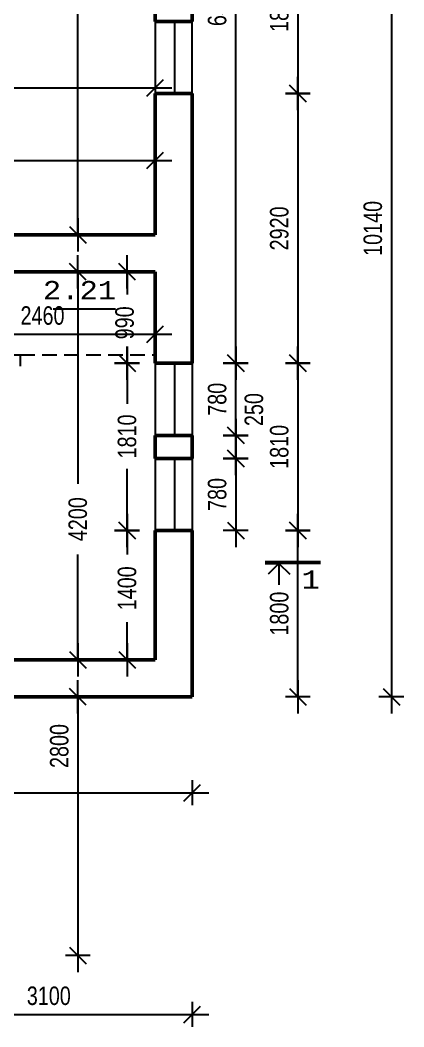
# Model space of a CAD drawing. Extents: x 3578 to 5591, y 95 to 458.
# Drawn here: x 3725 to 3766.5, y 114.4 to 223.4 of the extents above; entities that cross this region are included whole.
import ezdxf

# ---------------------------------------------------------------- set-up
doc = ezdxf.new("R2010")
doc.units = 0
doc.header["$MEASUREMENT"] = 0
doc.linetypes.add('HIDDEN2', pattern=[4.7625, 3.175, -1.5875])
doc.layers.get('0').update_dxf_attribs({"linetype": 'CONTINUOUS'})
doc.layers.get('DEFPOINTS').update_dxf_attribs({"linetype": 'CONTINUOUS'})
doc.layers.add('Chata', color=7, linetype='CONTINUOUS')
doc.styles.add('RUSS', font='russ', dxfattribs={"width": 0.8})
doc.styles.get("Standard").update_dxf_attribs({"font": 'cour.ttf'})
doc.dimstyles.new('MAESTRO_STD_1', dxfattribs={"dimtxt": 2.5, "dimasz": 0.09, "dimexe": 0, "dimexo": 0, "dimgap": 1, "dimtad": 1, "dimdec": 0, "dimlfac": 100, "dimzin": 0, "dimdsep": 46, "dimtxsty": 'RUSS', "dimblk": 'A8MITTA', "dimcen": 3, "dimse1": 1, "dimse2": 1, "dimclrd": 6, "dimclrt": 6, "dimadec": 0, "dimazin": 0, "dimtp": 6, "dimtm": 6, "dimtfac": 1, "dimtdec": 0, "dimtofl": 0, "dimtmove": 2, "dimatfit": 3, "dimldrblk": 'A8MITTA', "dimfxl": 1, "dimtolj": 1, "dimtzin": 0, "dimarcsym": 0})
doc.dimstyles.new('Text 2mm', dxfattribs={"dimtxt": 2, "dimasz": 0.09, "dimexe": 0, "dimexo": 0, "dimgap": 1, "dimtad": 1, "dimdec": 0, "dimlfac": 100, "dimzin": 0, "dimdsep": 46, "dimtxsty": 'RUSS', "dimblk": 'A8MITTA', "dimcen": 3, "dimse1": 1, "dimse2": 1, "dimclrd": 6, "dimclrt": 6, "dimadec": 0, "dimazin": 0, "dimtp": 6, "dimtm": 6, "dimtfac": 1, "dimtdec": 0, "dimtofl": 0, "dimtmove": 2, "dimatfit": 3, "dimldrblk": 'A8MITTA', "dimfxl": 1, "dimtolj": 1, "dimtzin": 0, "dimarcsym": 0})

# ---------------------------------------------------------------- blocks, each defined once
blk = doc.blocks.new('A8MITTA', base_point=(3180, 3140))
for p, q in [((3170, 3130), (3190, 3150)), ((3180, 3155), (3180, 3125)), ((3160, 3140), (3200, 3140))]:
    blk.add_line(p, q)
blk = doc.blocks.new('*D147')
at = {"layer": 'Chata', "color": 6, "lineweight": -2, "ltscale": 0.01, "transparency": 16777216}
blk.add_line((3731.25, 200.22), (3731.25, 247.44), dxfattribs=at)
at = {"layer": 'DEFPOINTS', "color": 0, "ltscale": 0.01, "transparency": 16777216}
for p in [(3731.25, 247.53), (3739.61, 247.53), (3739.61, 200.13)]:
    blk.add_point(p, dxfattribs=at)
at = {"layer": 'Chata', "color": 6, "lineweight": -2, "ltscale": 0.01, "transparency": 16777216, "xscale": 0.09, "yscale": 0.09, "zscale": 0.09}
for p, rotation in [((3731.25, 247.53), 90), ((3731.25, 200.13), 270)]:
    blk.add_blockref('A8MITTA', p, dxfattribs=dict(at, rotation=rotation))
at = {"layer": 'Chata', "color": 6, "ltscale": 0.01, "transparency": 16777216, "insert": (3729, 228.34), "char_height": 2.5, "attachment_point": 5, "rotation": 90, "style": 'RUSS'}
blk.add_mtext('\\A1;4740', dxfattribs=at)
blk = doc.blocks.new('*D148')
at = {"layer": 'Chata', "color": 6, "lineweight": -2, "ltscale": 0.01, "transparency": 16777216}
for p, q in [((3731.25, 196.04), (3731.25, 173.17)), ((3731.25, 154.22), (3731.25, 165.53))]:
    blk.add_line(p, q, dxfattribs=at)
at = {"layer": 'DEFPOINTS', "color": 0, "ltscale": 0.01, "transparency": 16777216}
for p in [(3739.61, 196.13), (3731.25, 154.13), (3739.61, 154.13)]:
    blk.add_point(p, dxfattribs=at)
at = {"layer": 'Chata', "color": 6, "lineweight": -2, "ltscale": 0.01, "transparency": 16777216, "xscale": 0.09, "yscale": 0.09, "zscale": 0.09}
for p, rotation in [((3731.25, 196.13), 90), ((3731.25, 154.13), 270)]:
    blk.add_blockref('A8MITTA', p, dxfattribs=dict(at, rotation=rotation))
at = {"layer": 'Chata', "color": 6, "ltscale": 0.01, "transparency": 16777216, "insert": (3731.25, 169.35), "char_height": 2, "attachment_point": 5, "rotation": 90, "style": 'RUSS'}
blk.add_mtext('\\A1;4200', dxfattribs=at)
blk = doc.blocks.new('*D149')
at = {"layer": 'Chata', "color": 6, "lineweight": -2, "ltscale": 0.01, "transparency": 16777216}
blk.add_line((3731.25, 150.04), (3731.25, 122.22), dxfattribs=at)
at = {"layer": 'DEFPOINTS', "color": 0, "ltscale": 0.01, "transparency": 16777216}
for p in [(3712.61, 150.13), (3712.61, 122.13), (3731.25, 122.13)]:
    blk.add_point(p, dxfattribs=at)
at = {"layer": 'Chata', "color": 6, "lineweight": -2, "ltscale": 0.01, "transparency": 16777216, "xscale": 0.09, "yscale": 0.09, "zscale": 0.09}
for p, rotation in [((3731.25, 150.13), 90), ((3731.25, 122.13), 270)]:
    blk.add_blockref('A8MITTA', p, dxfattribs=dict(at, rotation=rotation))
at = {"layer": 'Chata', "color": 6, "ltscale": 0.01, "transparency": 16777216, "insert": (3729.25, 144.8), "char_height": 2, "attachment_point": 5, "rotation": 90, "style": 'RUSS'}
blk.add_mtext('\\A1;2800', dxfattribs=at)
blk = doc.blocks.new('*D155')
at = {"layer": 'Chata', "color": 6, "lineweight": -2, "ltscale": 0.01, "transparency": 16777216}
blk.add_line((3755.05, 150.22), (3755.05, 168.04), dxfattribs=at)
at = {"layer": 'DEFPOINTS', "color": 0, "ltscale": 0.01, "transparency": 16777216}
for p in [(3743.61, 168.13), (3755.05, 168.13), (3743.61, 150.13)]:
    blk.add_point(p, dxfattribs=at)
at = {"layer": 'Chata', "color": 6, "lineweight": -2, "ltscale": 0.01, "transparency": 16777216, "xscale": 0.09, "yscale": 0.09, "zscale": 0.09}
for p, rotation in [((3755.05, 168.13), 90), ((3755.05, 150.13), 270)]:
    blk.add_blockref('A8MITTA', p, dxfattribs=dict(at, rotation=rotation))
at = {"layer": 'Chata', "color": 6, "ltscale": 0.01, "transparency": 16777216, "insert": (3753.05, 159.13), "char_height": 2, "attachment_point": 5, "rotation": 90, "style": 'RUSS'}
blk.add_mtext('\\A1;1800', dxfattribs=at)
blk = doc.blocks.new('*D156')
at = {"layer": 'Chata', "color": 6, "lineweight": -2, "ltscale": 0.01, "transparency": 16777216}
blk.add_line((3712.7, 115.75), (3743.52, 115.75), dxfattribs=at)
at = {"layer": 'DEFPOINTS', "color": 0, "ltscale": 0.01, "transparency": 16777216}
for p in [(3743.61, 150.13), (3712.61, 122.13), (3743.61, 115.75)]:
    blk.add_point(p, dxfattribs=at)
at = {"layer": 'Chata', "color": 6, "lineweight": -2, "ltscale": 0.01, "transparency": 16777216, "xscale": 0.09, "yscale": 0.09, "zscale": 0.09, "rotation": 180}
blk.add_blockref('A8MITTA', (3712.61, 115.75), dxfattribs=at)
at = {"layer": 'Chata', "color": 6, "lineweight": -2, "ltscale": 0.01, "transparency": 16777216, "xscale": 0.09, "yscale": 0.09, "zscale": 0.09}
blk.add_blockref('A8MITTA', (3743.61, 115.75), dxfattribs=at)
at = {"layer": 'Chata', "color": 6, "ltscale": 0.01, "transparency": 16777216, "insert": (3728.11, 117.75), "char_height": 2, "attachment_point": 5, "style": 'RUSS'}
blk.add_mtext('\\A1;3100', dxfattribs=at)
blk = doc.blocks.new('*D158')
at = {"layer": 'Chata', "color": 6, "lineweight": -2, "ltscale": 0.01, "transparency": 16777216}
blk.add_line((3598.9, 290.59), (3743.52, 290.59), dxfattribs=at)
at = {"layer": 'DEFPOINTS', "color": 0, "ltscale": 0.01, "transparency": 16777216}
for p in [(3743.61, 290.59), (3743.61, 207.27), (3598.81, 203.17)]:
    blk.add_point(p, dxfattribs=at)
at = {"layer": 'Chata', "color": 6, "lineweight": -2, "ltscale": 0.01, "transparency": 16777216, "xscale": 0.09, "yscale": 0.09, "zscale": 0.09, "rotation": 180}
blk.add_blockref('A8MITTA', (3598.81, 290.59), dxfattribs=at)
at = {"layer": 'Chata', "color": 6, "lineweight": -2, "ltscale": 0.01, "transparency": 16777216, "xscale": 0.09, "yscale": 0.09, "zscale": 0.09}
blk.add_blockref('A8MITTA', (3743.61, 290.59), dxfattribs=at)
at = {"layer": 'Chata', "color": 6, "ltscale": 0.01, "transparency": 16777216, "insert": (3671.21, 292.59), "char_height": 2, "attachment_point": 5, "style": 'RUSS'}
blk.add_mtext('\\A1;14480', dxfattribs=at)
blk = doc.blocks.new('*D163')
at = {"layer": 'Chata', "color": 6, "lineweight": -2, "ltscale": 0.01, "transparency": 16777216}
blk.add_line((3748.33, 178.34), (3748.33, 176.02), dxfattribs=at)
at = {"layer": 'DEFPOINTS', "color": 0, "ltscale": 0.01, "transparency": 16777216}
for p in [(3743.61, 178.43), (3743.61, 175.93), (3748.33, 175.93)]:
    blk.add_point(p, dxfattribs=at)
at = {"layer": 'Chata', "color": 6, "lineweight": -2, "ltscale": 0.01, "transparency": 16777216, "xscale": 0.09, "yscale": 0.09, "zscale": 0.09}
for p, rotation in [((3748.33, 178.43), 90), ((3748.33, 175.93), 270)]:
    blk.add_blockref('A8MITTA', p, dxfattribs=dict(at, rotation=rotation))
at = {"layer": 'Chata', "color": 6, "ltscale": 0.01, "transparency": 16777216, "insert": (3750.31, 181.22), "char_height": 2, "attachment_point": 5, "rotation": 90, "style": 'RUSS'}
blk.add_mtext('\\A1;250', dxfattribs=at)
blk = doc.blocks.new('*D164')
at = {"layer": 'Chata', "color": 6, "lineweight": -2, "ltscale": 0.01, "transparency": 16777216}
blk.add_line((3748.33, 178.52), (3748.33, 186.14), dxfattribs=at)
at = {"layer": 'DEFPOINTS', "color": 0, "ltscale": 0.01, "transparency": 16777216}
for p in [(3743.61, 186.23), (3748.33, 186.23), (3743.61, 178.43)]:
    blk.add_point(p, dxfattribs=at)
at = {"layer": 'Chata', "color": 6, "lineweight": -2, "ltscale": 0.01, "transparency": 16777216, "xscale": 0.09, "yscale": 0.09, "zscale": 0.09}
for p, rotation in [((3748.33, 186.23), 90), ((3748.33, 178.43), 270)]:
    blk.add_blockref('A8MITTA', p, dxfattribs=dict(at, rotation=rotation))
at = {"layer": 'Chata', "color": 6, "ltscale": 0.01, "transparency": 16777216, "insert": (3746.33, 182.33), "char_height": 2, "attachment_point": 5, "rotation": 90, "style": 'RUSS'}
blk.add_mtext('\\A1;780', dxfattribs=at)
blk = doc.blocks.new('*D165')
at = {"layer": 'Chata', "color": 6, "lineweight": -2, "ltscale": 0.01, "transparency": 16777216}
blk.add_line((3748.33, 175.84), (3748.33, 168.22), dxfattribs=at)
at = {"layer": 'DEFPOINTS', "color": 0, "ltscale": 0.01, "transparency": 16777216}
for p in [(3743.61, 175.93), (3743.61, 168.13), (3748.33, 168.13)]:
    blk.add_point(p, dxfattribs=at)
at = {"layer": 'Chata', "color": 6, "lineweight": -2, "ltscale": 0.01, "transparency": 16777216, "xscale": 0.09, "yscale": 0.09, "zscale": 0.09}
for p, rotation in [((3748.33, 175.93), 90), ((3748.33, 168.13), 270)]:
    blk.add_blockref('A8MITTA', p, dxfattribs=dict(at, rotation=rotation))
at = {"layer": 'Chata', "color": 6, "ltscale": 0.01, "transparency": 16777216, "insert": (3746.33, 172.03), "char_height": 2, "attachment_point": 5, "rotation": 90, "style": 'RUSS'}
blk.add_mtext('\\A1;780', dxfattribs=at)
blk = doc.blocks.new('*D166')
at = {"layer": 'Chata', "color": 6, "lineweight": -2, "ltscale": 0.01, "transparency": 16777216}
blk.add_line((3748.33, 186.32), (3748.33, 251.44), dxfattribs=at)
at = {"layer": 'DEFPOINTS', "color": 0, "ltscale": 0.01, "transparency": 16777216}
for p in [(3743.61, 251.53), (3748.33, 251.53), (3743.61, 186.23)]:
    blk.add_point(p, dxfattribs=at)
at = {"layer": 'Chata', "color": 6, "lineweight": -2, "ltscale": 0.01, "transparency": 16777216, "xscale": 0.09, "yscale": 0.09, "zscale": 0.09}
for p, rotation in [((3748.33, 251.53), 90), ((3748.33, 186.23), 270)]:
    blk.add_blockref('A8MITTA', p, dxfattribs=dict(at, rotation=rotation))
at = {"layer": 'Chata', "color": 6, "ltscale": 0.01, "transparency": 16777216, "insert": (3746.33, 225.11), "char_height": 2, "attachment_point": 5, "rotation": 90, "style": 'RUSS'}
blk.add_mtext('\\A1;6530', dxfattribs=at)
blk = doc.blocks.new('*D167')
at = {"layer": 'Chata', "color": 6, "lineweight": -2, "ltscale": 0.01, "transparency": 16777216}
blk.add_line((3645.7, 216.06), (3739.52, 216.06), dxfattribs=at)
at = {"layer": 'DEFPOINTS', "color": 0, "ltscale": 0.01, "transparency": 16777216}
for p in [(3739.61, 216.06), (3645.61, 200.13), (3739.61, 200.13)]:
    blk.add_point(p, dxfattribs=at)
at = {"layer": 'Chata', "color": 6, "lineweight": -2, "ltscale": 0.01, "transparency": 16777216, "xscale": 0.09, "yscale": 0.09, "zscale": 0.09, "rotation": 180}
blk.add_blockref('A8MITTA', (3645.61, 216.06), dxfattribs=at)
at = {"layer": 'Chata', "color": 6, "lineweight": -2, "ltscale": 0.01, "transparency": 16777216, "xscale": 0.09, "yscale": 0.09, "zscale": 0.09}
blk.add_blockref('A8MITTA', (3739.61, 216.06), dxfattribs=at)
at = {"layer": 'Chata', "color": 6, "ltscale": 0.01, "transparency": 16777216, "insert": (3692.61, 218.06), "char_height": 2, "attachment_point": 5, "style": 'RUSS'}
blk.add_mtext('\\A1;9400', dxfattribs=at)
blk = doc.blocks.new('*D178')
at = {"layer": 'Chata', "color": 6, "lineweight": -2, "ltscale": 0.01, "transparency": 16777216}
blk.add_line((3712.7, 139.74), (3743.52, 139.74), dxfattribs=at)
at = {"layer": 'DEFPOINTS', "color": 0, "ltscale": 0.01, "transparency": 16777216}
for p in [(3712.61, 150.13), (3743.61, 150.13), (3743.61, 139.74)]:
    blk.add_point(p, dxfattribs=at)
at = {"layer": 'Chata', "color": 6, "lineweight": -2, "ltscale": 0.01, "transparency": 16777216, "xscale": 0.09, "yscale": 0.09, "zscale": 0.09, "rotation": 180}
blk.add_blockref('A8MITTA', (3712.61, 139.74), dxfattribs=at)
at = {"layer": 'Chata', "color": 6, "lineweight": -2, "ltscale": 0.01, "transparency": 16777216, "xscale": 0.09, "yscale": 0.09, "zscale": 0.09}
blk.add_blockref('A8MITTA', (3743.61, 139.74), dxfattribs=at)
at = {"layer": 'Chata', "color": 6, "ltscale": 0.01, "transparency": 16777216, "insert": (3720.86, 141.74), "char_height": 2, "attachment_point": 5, "style": 'RUSS'}
blk.add_mtext('\\A1;3100', dxfattribs=at)
blk = doc.blocks.new('*D206')
at = {"color": 6, "lineweight": -2, "ltscale": 0.01, "transparency": 16777216}
blk.add_line((3765.17, 251.44), (3765.17, 150.22), dxfattribs=at)
at = {"layer": 'DEFPOINTS', "color": 0, "ltscale": 0.01, "transparency": 16777216}
for p in [(3743.61, 251.53), (3743.61, 150.13), (3765.17, 150.13)]:
    blk.add_point(p, dxfattribs=at)
at = {"color": 6, "lineweight": -2, "ltscale": 0.01, "transparency": 16777216, "xscale": 0.09, "yscale": 0.09, "zscale": 0.09}
for p, rotation in [((3765.17, 251.53), 90), ((3765.17, 150.13), 270)]:
    blk.add_blockref('A8MITTA', p, dxfattribs=dict(at, rotation=rotation))
at = {"color": 6, "ltscale": 0.01, "transparency": 16777216, "insert": (3763.17, 200.83), "char_height": 2, "attachment_point": 5, "rotation": 90, "style": 'RUSS'}
blk.add_mtext('\\A1;10140', dxfattribs=at)
blk = doc.blocks.new('*D207')
at = {"color": 6, "lineweight": -2, "ltscale": 0.01, "transparency": 16777216}
for p, q in [((3736.58, 196.04), (3736.58, 193.67)), ((3736.58, 186.32), (3736.58, 187.56))]:
    blk.add_line(p, q, dxfattribs=at)
at = {"layer": 'DEFPOINTS', "color": 0, "ltscale": 0.01, "transparency": 16777216}
for p in [(3739.61, 196.13), (3736.58, 186.23), (3739.61, 186.23)]:
    blk.add_point(p, dxfattribs=at)
at = {"color": 6, "lineweight": -2, "ltscale": 0.01, "transparency": 16777216, "xscale": 0.09, "yscale": 0.09, "zscale": 0.09}
for p, rotation in [((3736.58, 196.13), 90), ((3736.58, 186.23), 270)]:
    blk.add_blockref('A8MITTA', p, dxfattribs=dict(at, rotation=rotation))
at = {"color": 6, "ltscale": 0.01, "transparency": 16777216, "insert": (3736.32, 190.61), "char_height": 2, "attachment_point": 5, "rotation": 90, "style": 'RUSS'}
blk.add_mtext('\\A1;990', dxfattribs=at)
blk = doc.blocks.new('*D208')
at = {"color": 6, "lineweight": -2, "ltscale": 0.01, "transparency": 16777216}
for p, q in [((3736.58, 168.04), (3736.58, 165.53)), ((3736.58, 154.22), (3736.58, 158.2))]:
    blk.add_line(p, q, dxfattribs=at)
at = {"layer": 'DEFPOINTS', "color": 0, "ltscale": 0.01, "transparency": 16777216}
for p in [(3739.61, 168.13), (3736.58, 154.13), (3739.61, 154.13)]:
    blk.add_point(p, dxfattribs=at)
at = {"color": 6, "lineweight": -2, "ltscale": 0.01, "transparency": 16777216, "xscale": 0.09, "yscale": 0.09, "zscale": 0.09}
for p, rotation in [((3736.58, 168.13), 90), ((3736.58, 154.13), 270)]:
    blk.add_blockref('A8MITTA', p, dxfattribs=dict(at, rotation=rotation))
at = {"color": 6, "ltscale": 0.01, "transparency": 16777216, "insert": (3736.58, 161.87), "char_height": 2, "attachment_point": 5, "rotation": 90, "style": 'RUSS'}
blk.add_mtext('\\A1;1400', dxfattribs=at)
blk = doc.blocks.new('*D209')
at = {"color": 6, "lineweight": -2, "ltscale": 0.01, "transparency": 16777216}
for p, q in [((3736.58, 186.14), (3736.58, 181.83)), ((3736.58, 168.22), (3736.58, 174.8))]:
    blk.add_line(p, q, dxfattribs=at)
at = {"layer": 'DEFPOINTS', "color": 0, "ltscale": 0.01, "transparency": 16777216}
for p in [(3739.61, 186.23), (3736.58, 168.13), (3739.61, 168.13)]:
    blk.add_point(p, dxfattribs=at)
at = {"color": 6, "lineweight": -2, "ltscale": 0.01, "transparency": 16777216, "xscale": 0.09, "yscale": 0.09, "zscale": 0.09}
for p, rotation in [((3736.58, 186.23), 90), ((3736.58, 168.13), 270)]:
    blk.add_blockref('A8MITTA', p, dxfattribs=dict(at, rotation=rotation))
at = {"color": 6, "ltscale": 0.01, "transparency": 16777216, "insert": (3736.58, 178.31), "char_height": 2, "attachment_point": 5, "rotation": 90, "style": 'RUSS'}
blk.add_mtext('\\A1;1810', dxfattribs=at)
blk = doc.blocks.new('*D260')
at = {"color": 6, "lineweight": -2, "ltscale": 0.01, "transparency": 16777216}
blk.add_line((3718.06, 185.84), (3718.06, 154.22), dxfattribs=at)
at = {"layer": 'DEFPOINTS', "color": 0, "ltscale": 0.01, "transparency": 16777216}
for p in [(3716.51, 185.93), (3718.06, 154.13), (3733.01, 154.13)]:
    blk.add_point(p, dxfattribs=at)
at = {"color": 6, "lineweight": -2, "ltscale": 0.01, "transparency": 16777216, "xscale": 0.09, "yscale": 0.09, "zscale": 0.09}
for p, rotation in [((3718.06, 185.93), 90), ((3718.06, 154.13), 270)]:
    blk.add_blockref('A8MITTA', p, dxfattribs=dict(at, rotation=rotation))
at = {"color": 6, "ltscale": 0.01, "transparency": 16777216, "insert": (3716.06, 170.03), "char_height": 2, "attachment_point": 5, "rotation": 90, "style": 'RUSS'}
blk.add_mtext('\\A1;3180', dxfattribs=at)
blk = doc.blocks.new('*D263')
at = {"color": 6, "lineweight": -2, "ltscale": 0.01, "transparency": 16777216}
blk.add_line((3715.1, 189.39), (3739.52, 189.39), dxfattribs=at)
at = {"layer": 'DEFPOINTS', "color": 0, "ltscale": 0.01, "transparency": 16777216}
for p in [(3715.01, 196.13), (3739.61, 196.13), (3739.61, 189.39)]:
    blk.add_point(p, dxfattribs=at)
at = {"color": 6, "lineweight": -2, "ltscale": 0.01, "transparency": 16777216, "xscale": 0.09, "yscale": 0.09, "zscale": 0.09, "rotation": 180}
blk.add_blockref('A8MITTA', (3715.01, 189.39), dxfattribs=at)
at = {"color": 6, "lineweight": -2, "ltscale": 0.01, "transparency": 16777216, "xscale": 0.09, "yscale": 0.09, "zscale": 0.09}
blk.add_blockref('A8MITTA', (3739.61, 189.39), dxfattribs=at)
at = {"color": 6, "ltscale": 0.01, "transparency": 16777216, "insert": (3727.43, 191.39), "char_height": 2, "attachment_point": 5, "style": 'RUSS'}
blk.add_mtext('\\A1;2460', dxfattribs=at)
blk = doc.blocks.new('*D399')
at = {"color": 6, "lineweight": -2, "ltscale": 0.01, "transparency": 16777216}
blk.add_line((3688.4, 208.2), (3739.52, 208.2), dxfattribs=at)
at = {"layer": 'DEFPOINTS', "color": 0, "ltscale": 0.01, "transparency": 16777216}
for p in [(3739.61, 208.2), (3688.31, 200.13), (3739.61, 200.13)]:
    blk.add_point(p, dxfattribs=at)
at = {"color": 6, "lineweight": -2, "ltscale": 0.01, "transparency": 16777216, "xscale": 0.09, "yscale": 0.09, "zscale": 0.09, "rotation": 180}
blk.add_blockref('A8MITTA', (3688.31, 208.2), dxfattribs=at)
at = {"color": 6, "lineweight": -2, "ltscale": 0.01, "transparency": 16777216, "xscale": 0.09, "yscale": 0.09, "zscale": 0.09}
blk.add_blockref('A8MITTA', (3739.61, 208.2), dxfattribs=at)
at = {"color": 6, "ltscale": 0.01, "transparency": 16777216, "insert": (3713.96, 210.2), "char_height": 2, "attachment_point": 5, "style": 'RUSS'}
blk.add_mtext('\\A1;5130', dxfattribs=at)
blk = doc.blocks.new('*D400')
at = {"color": 6, "lineweight": -2, "ltscale": 0.01, "transparency": 16777216}
blk.add_line((3755.05, 186.14), (3755.05, 168.22), dxfattribs=at)
at = {"layer": 'DEFPOINTS', "color": 0, "ltscale": 0.01, "transparency": 16777216}
for p in [(3743.61, 186.23), (3743.61, 168.13), (3755.05, 168.13)]:
    blk.add_point(p, dxfattribs=at)
at = {"color": 6, "lineweight": -2, "ltscale": 0.01, "transparency": 16777216, "xscale": 0.09, "yscale": 0.09, "zscale": 0.09}
for p, rotation in [((3755.05, 186.23), 90), ((3755.05, 168.13), 270)]:
    blk.add_blockref('A8MITTA', p, dxfattribs=dict(at, rotation=rotation))
at = {"color": 6, "ltscale": 0.01, "transparency": 16777216, "insert": (3753.05, 177.18), "char_height": 2, "attachment_point": 5, "rotation": 90, "style": 'RUSS'}
blk.add_mtext('\\A1;1810', dxfattribs=at)
blk = doc.blocks.new('*D401')
at = {"color": 6, "lineweight": -2, "ltscale": 0.01, "transparency": 16777216}
blk.add_line((3755.05, 233.44), (3755.05, 215.52), dxfattribs=at)
at = {"layer": 'DEFPOINTS', "color": 0, "ltscale": 0.01, "transparency": 16777216}
for p in [(3743.61, 233.53), (3743.61, 215.43), (3755.05, 215.43)]:
    blk.add_point(p, dxfattribs=at)
at = {"color": 6, "lineweight": -2, "ltscale": 0.01, "transparency": 16777216, "xscale": 0.09, "yscale": 0.09, "zscale": 0.09}
for p, rotation in [((3755.05, 233.53), 90), ((3755.05, 215.43), 270)]:
    blk.add_blockref('A8MITTA', p, dxfattribs=dict(at, rotation=rotation))
at = {"color": 6, "ltscale": 0.01, "transparency": 16777216, "insert": (3753.05, 224.48), "char_height": 2, "attachment_point": 5, "rotation": 90, "style": 'RUSS'}
blk.add_mtext('\\A1;1810', dxfattribs=at)
blk = doc.blocks.new('*D415')
at = {"color": 6, "lineweight": -2, "ltscale": 0.01, "transparency": 16777216}
blk.add_line((3755.05, 215.34), (3755.05, 186.32), dxfattribs=at)
at = {"layer": 'DEFPOINTS', "color": 0, "ltscale": 0.01, "transparency": 16777216}
for p in [(3743.61, 215.43), (3743.61, 186.23), (3755.05, 186.23)]:
    blk.add_point(p, dxfattribs=at)
at = {"color": 6, "lineweight": -2, "ltscale": 0.01, "transparency": 16777216, "xscale": 0.09, "yscale": 0.09, "zscale": 0.09}
for p, rotation in [((3755.05, 215.43), 90), ((3755.05, 186.23), 270)]:
    blk.add_blockref('A8MITTA', p, dxfattribs=dict(at, rotation=rotation))
at = {"color": 6, "ltscale": 0.01, "transparency": 16777216, "insert": (3753.05, 200.83), "char_height": 2, "attachment_point": 5, "rotation": 90, "style": 'RUSS'}
blk.add_mtext('\\A1;2920', dxfattribs=at)

msp = doc.modelspace()

# ---------------------------------------------------------------- linework, layer by layer
at = {"ltscale": 0.01}
for p, q in [((3739.611, 223.228), (3739.611, 215.428)), ((3743.611, 215.428), (3743.611, 223.228)), ((3743.611, 215.428), (3739.611, 215.428)), ((3715.011, 187.128), (3725.011, 187.128)), ((3725.011, 187.128), (3725.011, 185.928)), ((3739.611, 186.228), (3739.611, 178.428)), ((3743.611, 186.228), (3743.611, 178.428)), ((3739.611, 175.928), (3739.611, 168.128)), ((3743.611, 175.928), (3743.611, 168.128))]:
    msp.add_line(p, q, dxfattribs=at)
at = {"layer": 'Chata', "lineweight": 50, "ltscale": 0.01}
for p, q in [((3739.611, 225.728), (3739.611, 223.228)), ((3743.611, 225.728), (3743.611, 223.228)), ((3739.611, 223.228), (3743.611, 223.228)), ((3739.611, 215.428), (3743.611, 215.428)), ((3739.611, 215.428), (3739.611, 200.128)), ((3743.611, 215.428), (3743.611, 186.228)), ((3688.311, 200.128), (3739.611, 200.128)), ((3696.611, 196.128), (3739.611, 196.128)), ((3739.611, 196.128), (3730.611, 196.128)), ((3739.611, 196.128), (3739.611, 186.228)), ((3739.611, 186.228), (3743.611, 186.228)), ((3739.611, 178.428), (3739.611, 175.928)), ((3739.611, 178.428), (3743.611, 178.428)), ((3743.611, 178.428), (3743.611, 175.928)), ((3739.611, 175.928), (3743.611, 175.928)), ((3739.611, 168.128), (3743.611, 168.128)), ((3739.611, 168.128), (3739.611, 154.128)), ((3743.611, 168.128), (3743.611, 150.128)), ((3645.611, 154.128), (3739.611, 154.128)), ((3714.061, 150.128), (3743.611, 150.128))]:
    msp.add_line(p, q, dxfattribs=at)
at = {"layer": 'Chata'}
for p, q in [((3741.711, 223.228), (3741.711, 215.428)), ((3739.611, 196.128), (3739.611, 190.028)), ((3741.711, 186.228), (3741.711, 178.428)), ((3741.711, 175.928), (3741.711, 168.128))]:
    msp.add_line(p, q, dxfattribs=at)
at = {"layer": 'Chata', "color": 0, "ltscale": 0.01}
msp.add_line((3728.574, 192.134), (3735.339, 192.134), dxfattribs=at)
at = {"layer": 'Chata', "ltscale": 0.01}
for p, q in [((3743.611, 186.228), (3743.611, 188.228)), ((3743.611, 168.128), (3743.611, 162.728)), ((3757.514, 164.752), (3751.514, 164.752)), ((3757.514, 164.552), (3751.514, 164.552)), ((3751.514, 164.552), (3753.014, 164.552)), ((3753.014, 164.552), (3751.849, 163.387)), ((3753.014, 164.552), (3753.014, 162.261)), ((3753.014, 164.552), (3754.18, 163.387)), ((3743.611, 150.128), (3729.111, 150.128))]:
    msp.add_line(p, q, dxfattribs=at)
at = {"layer": 'Chata', "color": 1, "linetype": 'HIDDEN2', "ltscale": 0.5}
msp.add_line((3725.011, 187.128), (3739.611, 187.128), dxfattribs=at)

# ---------------------------------------------------------------- texts
at = {"layer": 'Chata', "width": 0.99}
for s, p in [('2.21', (3727.464, 193.14)), ('1', (3755.458, 161.82))]:
    msp.add_text(s, height=2, dxfattribs=at).set_placement(p)

# ---------------------------------------------------------------- dimensions: what is measured, and where the dimension line sits
at = {"ltscale": 0.01}
for base, p1, p2, picture, middle in [((3765.171, 150.128), (3743.611, 251.528), (3743.611, 150.128), '*D206', (3763.171, 200.828)), ((3755.048, 215.428), (3743.611, 233.528), (3743.611, 215.428), '*D401', (3753.048, 224.478)), ((3755.048, 186.228), (3743.611, 215.428), (3743.611, 186.228), '*D415', (3753.048, 200.828)), ((3718.059, 154.128), (3716.511, 185.928), (3733.011, 154.128), '*D260', (3716.059, 170.028)), ((3755.048, 168.128), (3743.611, 186.228), (3743.611, 168.128), '*D400', (3753.048, 177.178))]:
    dim = msp.add_linear_dim(base=base, p1=p1, p2=p2, angle=90, dimstyle='Text 2mm', dxfattribs=at)
    dim.commit()
    dim.dimension.update_dxf_attribs({"geometry": picture, "text_midpoint": middle})
dim = msp.add_linear_dim(base=(3739.611, 208.202), p1=(3688.311, 200.128), p2=(3739.611, 200.128), dimstyle='Text 2mm', dxfattribs=at)
dim.commit()
dim.dimension.update_dxf_attribs({"geometry": '*D399', "text_midpoint": (3713.961, 210.202)})
for base, p1, p2, picture, middle in [((3736.585, 186.228), (3739.611, 196.128), (3739.611, 186.228), '*D207', (3736.317, 190.614)), ((3736.585, 168.128), (3739.611, 186.228), (3739.611, 168.128), '*D209', (3736.585, 178.315)), ((3736.585, 154.128), (3739.611, 168.128), (3739.611, 154.128), '*D208', (3736.585, 161.868))]:
    dim = msp.add_linear_dim(base=base, p1=p1, p2=p2, angle=90, dimstyle='Text 2mm', dxfattribs=at)
    dim.commit()
    dim.dimension.update_dxf_attribs({"geometry": picture, "text_midpoint": middle, "dimtype": 160})
dim = msp.add_linear_dim(base=(3739.611, 189.394), p1=(3715.011, 196.128), p2=(3739.611, 196.128), dimstyle='Text 2mm', dxfattribs=at)
dim.commit()
dim.dimension.update_dxf_attribs({"geometry": '*D263', "text_midpoint": (3727.428, 191.394), "dimtype": 160})
at = {"layer": 'Chata', "ltscale": 0.01}
for base, p1, p2, picture, middle in [((3743.611, 290.586), (3598.811, 203.17), (3743.611, 207.27), '*D158', (3671.211, 292.586)), ((3739.611, 216.065), (3645.611, 200.128), (3739.611, 200.128), '*D167', (3692.611, 218.065)), ((3743.611, 115.746), (3712.611, 122.128), (3743.611, 150.128), '*D156', (3728.111, 117.746))]:
    dim = msp.add_linear_dim(base=base, p1=p1, p2=p2, dimstyle='Text 2mm', dxfattribs=at)
    dim.commit()
    dim.dimension.update_dxf_attribs({"geometry": picture, "text_midpoint": middle})
for base, p1, p2, picture, middle in [((3748.327, 251.528), (3743.611, 186.228), (3743.611, 251.528), '*D166', (3746.327, 225.112)), ((3731.253, 154.128), (3739.611, 196.128), (3739.611, 154.128), '*D148', (3731.253, 169.352)), ((3748.327, 175.928), (3743.611, 178.428), (3743.611, 175.928), '*D163', (3750.312, 181.223)), ((3731.253, 122.128), (3712.611, 150.128), (3712.611, 122.128), '*D149', (3729.253, 144.802))]:
    dim = msp.add_linear_dim(base=base, p1=p1, p2=p2, angle=90, dimstyle='Text 2mm', dxfattribs=at)
    dim.commit()
    dim.dimension.update_dxf_attribs({"geometry": picture, "text_midpoint": middle, "dimtype": 160})
at = {"layer": 'Chata'}
dim = msp.add_linear_dim(base=(3731.253, 247.528), p1=(3739.611, 200.128), p2=(3739.611, 247.528), angle=90, dimstyle='MAESTRO_STD_1', dxfattribs=at)
dim.commit()
dim.dimension.update_dxf_attribs({"geometry": '*D147', "text_midpoint": (3729.003, 228.335), "dimtype": 160})
at = {"layer": 'Chata', "ltscale": 0.01}
for base, p1, p2, picture, middle in [((3748.327, 186.228), (3743.611, 178.428), (3743.611, 186.228), '*D164', (3746.327, 182.328)), ((3748.327, 168.128), (3743.611, 175.928), (3743.611, 168.128), '*D165', (3746.327, 172.028)), ((3755.048, 168.128), (3743.611, 150.128), (3743.611, 168.128), '*D155', (3753.048, 159.128))]:
    dim = msp.add_linear_dim(base=base, p1=p1, p2=p2, angle=90, dimstyle='Text 2mm', dxfattribs=at)
    dim.commit()
    dim.dimension.update_dxf_attribs({"geometry": picture, "text_midpoint": middle})
dim = msp.add_linear_dim(base=(3743.611, 139.735), p1=(3712.611, 150.128), p2=(3743.611, 150.128), dimstyle='Text 2mm', dxfattribs=at)
dim.commit()
dim.dimension.update_dxf_attribs({"geometry": '*D178', "text_midpoint": (3720.865, 141.735), "dimtype": 160})

doc.saveas('drawing.dxf')
